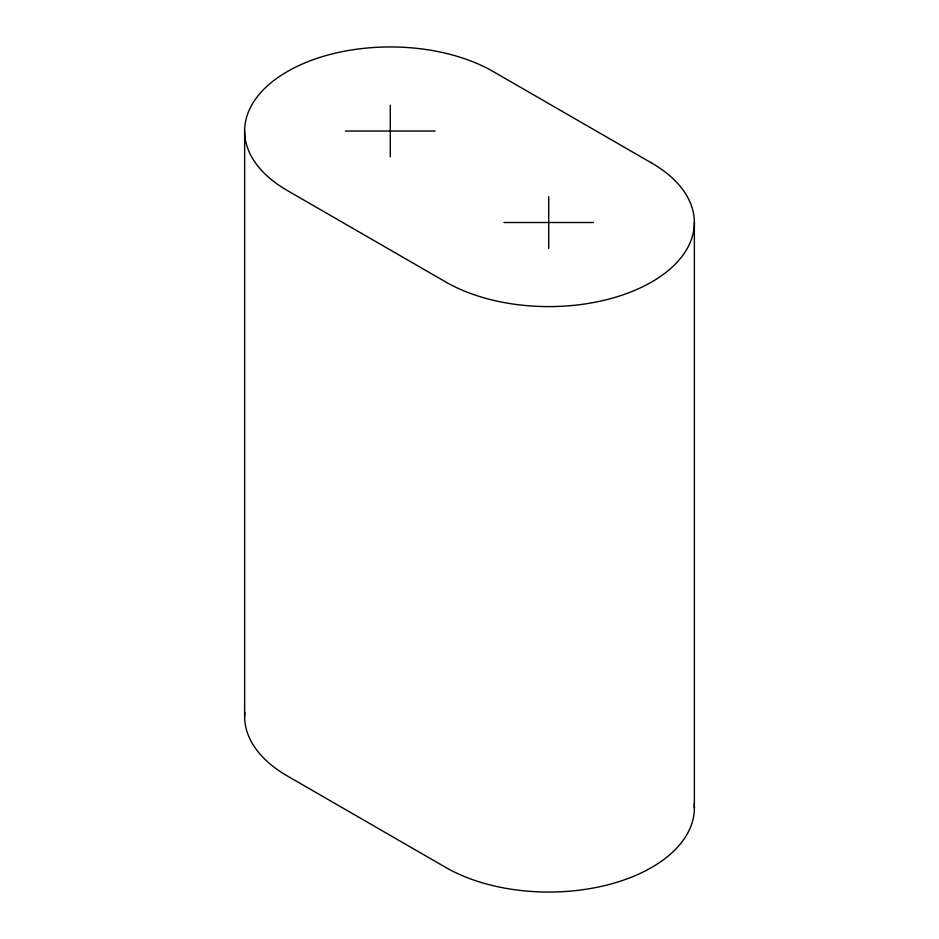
<?xml version="1.0" encoding="UTF-8"?>
<svg xmlns="http://www.w3.org/2000/svg" width="939" height="939" viewBox="0 0 939 939"><rect width="100%" height="100%" fill="white"/><g stroke="black" fill="none" stroke-linecap="round" stroke-linejoin="round"><path stroke-width="1.41" d="M345.47 131.037L435.097 131.037M503.903 222.508L593.53 222.508M694.367 222.508L694.367 807.963M548.716 196.638L548.716 248.389M390.284 105.168L390.284 156.907M244.633 131.037L244.633 716.492M244.809 712.384A145.651 84.087 0 0 0 287.287 775.943L445.732 867.425A145.651 84.087 0 0 0 607.721 884.843A145.651 84.087 0 0 0 694.191 803.866M651.713 163.057L493.268 71.575A145.651 84.087 0 0 0 287.287 71.575A145.651 84.087 0 0 0 287.287 190.5L445.732 281.97A145.651 84.087 0 0 0 651.713 281.97A145.651 84.087 0 0 0 651.713 163.057"/></g></svg>
